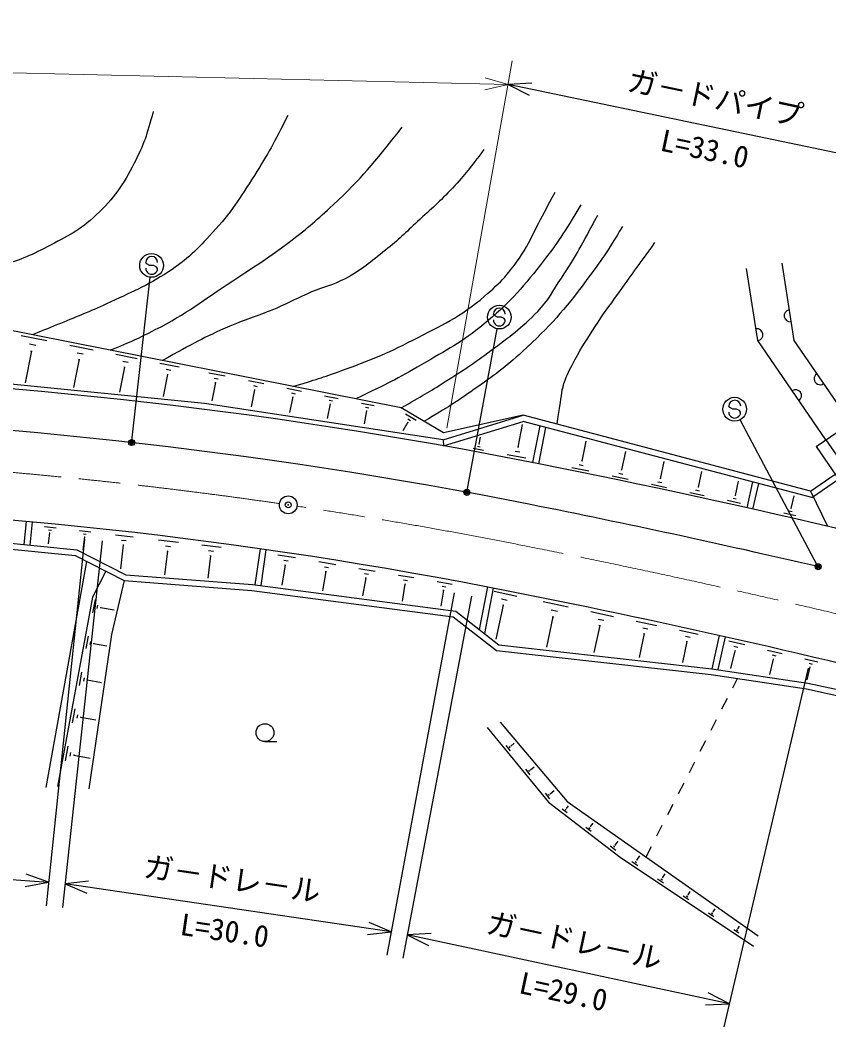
# Model space of a CAD drawing. Units: millimetres, scale not verified. Extents: x 0 to 700000, y -47500 to 447500.
# Drawn here: x 446023 to 514068, y 255905 to 340610 of the extents above; entities that cross this region are included whole.
import ezdxf
from ezdxf.enums import TextEntityAlignment as Align

# ---------------------------------------------------------------- set-up
doc = ezdxf.new("R2010")
doc.units = ezdxf.units.MM
doc.header["$LTSCALE"] = 1000
doc.header["$PDMODE"] = 32
doc.header["$PDSIZE"] = 500
doc.linetypes.add('CHAIN', pattern=[18.5, 12, -1.5, 3.5, -1.5])
for name, color, linetype, lineweight in [('M-STR-HTXT', 7, 'Continuous', 25), ('M-TTL-BAND', 7, 'Continuous', 25), ('S-TTL', 7, 'Continuous', 25)]:
    doc.layers.add(name, color=color, linetype=linetype, lineweight=lineweight)
doc.styles.add('@ＭＳ ゴシック', font='')
doc.styles.add('ＭＳ ゴシック', font='')
doc.styles.get('@ＭＳ ゴシック').set_extended_font_data('@MS Gothic')
doc.styles.get('ＭＳ ゴシック').set_extended_font_data('MS Gothic')

msp = doc.modelspace()

# ---------------------------------------------------------------- linework, layer by layer
at = {"layer": 'M-STR-HTXT'}
for p, q in [((489069, 335315), (487072, 335204)), ((520970, 328112), (487072, 335204)), ((487072, 335204), (488857, 334302)), ((456689, 320111), (456589, 320229)), ((456934, 319972), (456689, 320111)), ((457234, 319970), (456934, 319972)), ((457479, 319858), (457234, 319970)), ((457585, 319722), (457479, 319858)), ((455423, 305214), (456972, 318977)), ((485945, 315767), (485846, 315885)), ((486190, 315627), (485945, 315767)), ((486491, 315625), (486190, 315627)), ((486736, 315513), (486491, 315625)), ((486842, 315377), (486736, 315513)), ((483642, 301023), (486159, 314643)), ((505746, 308015), (505647, 308133)), ((505991, 307876), (505746, 308015)), ((506292, 307874), (505991, 307876)), ((506537, 307762), (506292, 307874)), ((506643, 307626), (506537, 307762)), ((513097, 294755), (506610, 306991)), ((451447, 296945), (448214, 266098)), ((452935, 296787), (449584, 265947)), ((482540, 292430), (476865, 261932)), ((484011, 292154), (478222, 261690)), ((512326, 286090), (505237, 255905)), ((424455, 269806), (448422, 268087)), ((448422, 268087), (446532, 268742)), ((446458, 267709), (448422, 268087)), ((451787, 268166), (449800, 267935)), ((477231, 263898), (449800, 267935)), ((449800, 267935), (451636, 267141)), ((477231, 263898), (475395, 264692)), ((475244, 263668), (477231, 263898)), ((480593, 263757), (478595, 263655)), ((505695, 257852), (478595, 263655)), ((478595, 263655), (480376, 262744)), ((505695, 257852), (503914, 258763)), ((503697, 257750), (505695, 257852))]:
    msp.add_line(p, q, dxfattribs=at)
for centre, radius in [((457084, 319971), 1000), ((486341, 315626), 1000), ((506141, 307875), 1000), ((455406, 305065), 150), ((455406, 305065), 120), ((455406, 305065), 90), ((455406, 305065), 60), ((455406, 305065), 30), ((483614, 300876), 150), ((483614, 300876), 120), ((483614, 300876), 90), ((483614, 300876), 60), ((483614, 300876), 30), ((513167, 294622), 150), ((513167, 294622), 120), ((513167, 294622), 90), ((513167, 294622), 60), ((513167, 294622), 30)]:
    msp.add_circle(centre, radius, dxfattribs=at)
for centre, start, end in [((457089, 320226), 359.55488, 179.55488), ((457085, 319726), 179.55488, 359.55488), ((486346, 315881), 359.55488, 179.55488), ((486342, 315381), 179.55488, 359.55488), ((506147, 308130), 359.55488, 179.55488), ((506143, 307630), 179.55488, 359.55488)]:
    msp.add_arc(centre, 500, start, end, dxfattribs=at)
for p in [(455406, 305065), (483614, 300876), (513167, 294622)]:
    msp.add_point(p, dxfattribs=at)
at = {"layer": 'M-TTL-BAND', "color": 2, "linetype": 'CHAIN', "lineweight": 13}
for centre, radius, start, end in [((410274, -95903), 400000, 81.72561, 88.7801), ((410274, -95903), 400000, 78.75345, 81.51075), ((342013, -439182), 750000, 74.62812, 78.75345)]:
    msp.add_arc(centre, radius, start, end, dxfattribs=at)
at = {"layer": 'S-TTL', "lineweight": 13}
for p, q in [((487072, 335204), (255502, 340610)), ((481916, 306266), (487422, 337173)), ((487072, 335204), (485152, 335767)), ((485128, 334732), (487072, 335204))]:
    msp.add_line(p, q, dxfattribs=at)
at = {"layer": 'S-TTL'}
for p, q in [((508091, 313652), (507142, 319711)), ((510106, 320175), (511128, 313643)), ((478071, 307984), (438801, 315785)), ((446104, 314080), (448282, 313647)), ((513819, 305302), (508091, 313652)), ((511128, 313643), (515880, 306716)), ((446977, 312774), (446446, 310104)), ((446813, 313373), (447357, 313265)), ((446909, 312788), (447045, 312761)), ((450191, 313268), (452169, 312875)), ((450835, 312626), (451329, 312528)), ((450984, 312082), (450511, 309701)), ((450922, 312094), (451045, 312070)), ((454083, 312495), (455871, 312139)), ((454664, 311914), (455111, 311826)), ((457789, 311758), (459396, 311439)), ((454799, 311423), (454381, 309318)), ((454743, 311434), (454855, 311412)), ((458312, 311237), (458713, 311157)), ((461908, 310940), (463280, 310668)), ((461521, 308362), (439256, 310565)), ((458433, 310795), (458067, 308954)), ((458382, 310805), (458483, 310785)), ((462458, 310118), (462153, 308582)), ((462355, 310495), (462697, 310427)), ((462415, 310127), (462501, 310109)), ((465226, 310281), (466523, 310023)), ((465746, 309504), (465462, 308078)), ((465648, 309860), (465972, 309796)), ((465705, 309512), (465786, 309496)), ((468470, 309636), (469693, 309393)), ((468868, 309239), (469174, 309179)), ((481622, 305302), (461521, 308362)), ((468960, 308903), (468698, 307586)), ((468922, 308911), (468998, 308896)), ((471641, 309006), (472793, 308778)), ((472016, 308633), (472304, 308575)), ((474742, 308390), (475824, 308175)), ((472103, 308316), (471862, 307104)), ((472067, 308323), (472139, 308309)), ((475176, 307742), (474956, 306633)), ((475094, 308039), (475365, 307986)), ((475142, 307749), (475210, 307735)), ((481632, 305897), (478071, 307984)), ((478634, 306772), (478214, 306056)), ((478451, 307471), (479333, 306954)), ((478606, 306788), (478662, 306756)), ((478653, 307057), (478873, 306928)), ((481622, 305302), (488350, 307367)), ((488350, 307367), (481632, 305897)), ((481653, 304789), (488360, 306847)), ((512533, 300988), (488350, 307367)), ((512627, 300447), (488360, 306847)), ((512994, 304736), (516705, 307281)), ((487931, 304679), (488290, 306594)), ((489161, 303379), (489777, 306474)), ((489652, 303281), (490261, 306346)), ((481622, 305302), (481653, 304789)), ((484655, 304929), (484764, 305512)), ((493298, 303511), (493653, 305193)), ((513819, 305302), (518903, 297889)), ((485008, 304413), (484139, 304576)), ((484723, 304692), (484506, 304732)), ((484682, 304924), (484628, 304934)), ((488053, 304249), (487660, 304323)), ((487980, 304670), (487881, 304689)), ((496646, 302761), (496974, 304317)), ((512994, 304736), (518135, 297242)), ((488570, 303744), (486995, 304040)), ((493343, 303501), (493254, 303520)), ((499911, 302029), (500214, 303462)), ((493860, 302648), (492436, 302949)), ((493401, 303117), (493045, 303192)), ((496743, 302390), (496407, 302461)), ((496688, 302752), (496604, 302769)), ((503096, 301315), (503373, 302629)), ((512533, 300988), (514595, 302403)), ((497175, 301948), (495833, 302231)), ((500002, 301680), (499687, 301747)), ((499950, 302021), (499872, 302037)), ((506202, 300619), (506455, 301816)), ((507193, 299577), (507679, 301752)), ((507681, 299468), (508163, 301624)), ((512627, 300447), (514877, 301990)), ((500408, 301265), (499147, 301532)), ((503562, 300599), (502380, 300849)), ((503181, 300988), (502886, 301051)), ((503133, 301307), (503059, 301323)), ((512533, 300988), (513954, 298033)), ((506639, 299950), (505533, 300183)), ((506282, 300314), (506006, 300372)), ((506237, 300612), (506168, 300626)), ((510901, 299523), (511143, 300580)), ((511294, 298898), (510276, 299131)), ((510970, 299240), (510716, 299298)), ((510933, 299516), (510870, 299530)), ((446524, 298434), (446345, 296488)), ((447022, 298388), (446843, 296439)), ((448079, 298012), (449041, 297899)), ((448503, 297474), (448393, 296536)), ((448411, 297729), (448652, 297701)), ((448473, 297478), (448533, 297471)), ((451023, 297665), (451965, 297554)), ((451348, 297388), (451584, 297360)), ((441602, 296957), (450792, 296048)), ((451438, 297138), (451310, 296046)), ((451409, 297142), (451468, 297135)), ((454039, 297309), (455541, 297132)), ((454702, 296470), (454462, 294434)), ((454558, 296867), (454934, 296823)), ((454655, 296475), (454749, 296464)), ((457667, 296882), (459352, 296683)), ((441583, 296457), (450648, 295560)), ((450792, 296048), (454908, 293942)), ((458410, 295940), (458175, 293943)), ((458249, 296386), (458671, 296336)), ((458358, 295946), (458463, 295934)), ((461321, 296451), (462931, 296261)), ((461877, 295977), (462280, 295930)), ((466212, 296126), (465781, 293102)), ((466707, 296055), (466277, 293037)), ((467705, 295634), (469191, 295384)), ((448220, 276055), (451643, 295051)), ((450648, 295560), (454770, 293451)), ((462031, 295551), (461809, 293666)), ((461981, 295557), (462082, 295545)), ((468200, 295169), (468571, 295106)), ((468277, 294774), (468369, 294758)), ((471150, 295054), (472573, 294814)), ((453231, 294238), (452107, 292054)), ((454908, 293942), (465581, 293128)), ((468323, 294766), (468035, 293057)), ((471742, 294222), (471469, 292605)), ((471624, 294608), (471980, 294548)), ((471697, 294229), (471786, 294214)), ((474533, 294484), (475896, 294254)), ((474987, 294057), (475327, 294000)), ((454770, 293451), (453701, 288928)), ((454770, 293451), (465530, 292631)), ((465581, 293128), (482668, 290879)), ((475100, 293688), (474842, 292161)), ((475057, 293695), (475142, 293681)), ((477856, 293924), (479159, 293705)), ((478397, 293163), (478155, 291725)), ((478289, 293516), (478615, 293461)), ((478357, 293170), (478438, 293156)), ((481119, 293375), (482364, 293165)), ((465530, 292631), (482468, 290401)), ((481637, 292648), (481409, 291296)), ((481534, 292985), (481845, 292933)), ((481598, 292654), (481676, 292641)), ((485335, 292918), (484644, 289340)), ((485826, 292823), (485087, 288995)), ((485900, 292552), (487824, 292148)), ((452107, 292054), (449164, 276116)), ((452324, 291855), (452119, 290741)), ((452526, 291386), (452474, 291107)), ((486660, 291389), (486059, 288523)), ((486521, 291920), (487001, 291819)), ((486600, 291401), (486720, 291376)), ((490016, 291688), (492122, 291246)), ((452785, 291230), (452772, 291160)), ((452778, 291195), (453930, 290983)), ((482668, 290879), (486310, 288042)), ((490695, 290996), (491222, 290885)), ((494029, 290845), (495943, 290444)), ((482468, 290401), (486115, 287561)), ((490848, 290414), (490309, 287845)), ((490782, 290428), (490914, 290400)), ((494646, 290216), (495125, 290116)), ((494725, 289700), (494845, 289675)), ((497854, 290042), (499585, 289679)), ((453701, 288928), (451800, 275933)), ((494785, 289688), (494304, 287398)), ((498538, 288995), (498113, 286972)), ((498412, 289473), (498845, 289383)), ((498484, 289007), (498592, 288984)), ((501501, 289277), (503057, 288950)), ((451758, 288788), (451563, 287729)), ((451949, 288342), (451901, 288077)), ((452196, 288194), (452184, 288128)), ((452190, 288161), (453306, 287955)), ((486310, 288042), (504226, 286037)), ((502115, 288336), (501744, 286565)), ((502003, 288765), (502392, 288684)), ((502067, 288346), (502164, 288325)), ((504850, 288829), (504226, 286037)), ((505338, 288720), (504722, 285963)), ((505641, 288391), (507001, 288067)), ((486115, 287561), (504161, 285541)), ((506159, 287549), (505803, 286053)), ((506070, 287929), (506410, 287848)), ((506117, 287559), (506202, 287539)), ((508918, 287611), (510138, 287320)), ((509303, 287197), (509608, 287124)), ((509383, 286855), (509075, 285563)), ((509345, 286864), (509421, 286846)), ((512058, 286863), (513145, 286605)), ((512401, 286495), (512672, 286430)), ((451198, 285753), (450992, 284637)), ((504161, 285541), (512199, 284338)), ((504226, 286037), (512289, 284830)), ((512472, 286191), (512211, 285093)), ((512438, 286199), (512506, 286183)), ((451399, 285283), (451348, 285004)), ((451659, 285127), (451646, 285057)), ((451652, 285092), (452855, 284870)), ((505981, 284441), (506375, 285210)), ((512289, 284830), (527305, 281582)), ((512199, 284338), (527188, 281096)), ((505070, 282661), (505526, 283551)), ((450627, 282660), (450410, 281487)), ((450839, 282166), (450785, 281873)), ((451112, 282002), (451098, 281928)), ((451105, 281965), (452395, 281727)), ((486414, 281552), (492047, 274875)), ((504158, 280881), (504614, 281771)), ((485311, 281088), (490479, 274817)), ((466622, 279913), (467622, 279913)), ((486887, 279569), (487258, 279118)), ((487286, 279543), (487309, 279515)), ((487298, 279529), (487590, 279771)), ((503246, 279100), (503702, 279990)), ((450045, 279509), (449817, 278277)), ((450268, 278990), (450211, 278682)), ((450554, 278818), (450540, 278741)), ((450547, 278779), (451927, 278525)), ((487139, 279493), (487232, 279380)), ((502335, 277320), (502790, 278210)), ((488531, 277574), (488912, 277112)), ((488789, 277496), (488885, 277380)), ((488941, 277547), (488964, 277519)), ((488953, 277533), (489262, 277788)), ((501423, 275540), (501879, 276430)), ((490185, 275567), (490575, 275093)), ((490450, 275487), (490547, 275368)), ((490605, 275540), (490629, 275510)), ((490617, 275525), (490944, 275795)), ((490479, 274817), (496518, 270171)), ((491994, 274284), (492155, 274493)), ((492047, 274875), (508132, 263552)), ((500511, 273760), (500967, 274650)), ((491642, 274238), (492040, 273931)), ((491868, 274222), (491967, 274146)), ((491982, 274293), (492006, 274274)), ((494005, 272770), (494033, 272749)), ((494019, 272760), (494229, 273033)), ((499599, 271980), (500055, 272870)), ((493629, 272709), (494070, 272370)), ((493879, 272692), (493989, 272607)), ((495660, 271147), (496143, 270775)), ((495934, 271129), (496055, 271036)), ((496072, 271215), (496102, 271191)), ((496087, 271203), (496348, 271542)), ((498688, 270200), (499143, 271090)), ((497916, 269918), (498161, 270284)), ((496518, 270171), (507725, 262681)), ((497478, 269831), (498003, 269480)), ((497762, 269830), (497894, 269743)), ((497899, 269929), (497932, 269907)), ((500079, 268453), (500297, 268780)), ((499663, 268370), (500162, 268037)), ((499933, 268370), (500058, 268287)), ((500063, 268463), (500094, 268443)), ((501821, 266927), (502294, 266611)), ((502078, 266927), (502196, 266848)), ((502201, 267016), (502231, 266996)), ((502216, 267006), (502408, 267294)), ((503954, 265502), (504401, 265203)), ((504197, 265502), (504308, 265427)), ((504313, 265585), (504341, 265567)), ((504327, 265576), (504494, 265826)), ((506413, 264163), (506555, 264375)), ((506061, 264093), (506483, 263812)), ((506290, 264093), (506395, 264023)), ((506400, 264172), (506426, 264154))]:
    msp.add_line(p, q, dxfattribs=at)
at = {"layer": 'S-TTL', "color": 3}
msp.add_circle((468582, 299825), 750, dxfattribs=at)
at = {"layer": 'S-TTL'}
msp.add_circle((466622, 280663), 750, dxfattribs=at)
for centre, radius, start, end in [((510802, 315730), 500, 98.89741, 278.89741), ((508013, 314146), 500, 278.89741, 98.89741), ((410274, -95903), 407000, 78.75345, 88.7801), ((513328, 310437), 500, 124.44975, 304.44975), ((511273, 309012), 500, 304.44975, 124.44975), ((410274, -95903), 403500, 78.75345, 88.7801), ((342013, -439182), 757000, 74.62964, 78.75345), ((410274, -95903), 396000, 78.75345, 88.7801), ((342013, -439182), 753500, 76.88231, 78.75345), ((342013, -439182), 746000, 75.58307, 78.75345)]:
    msp.add_arc(centre, radius, start, end, dxfattribs=at)
for points, knots in [([(457225, 332914), (456680, 330916), (456448, 330190), (455624, 328587), (454656, 326705), (453962, 325668), (452422, 324217), (451026, 322902), (450009, 322423), (448311, 321534), (446792, 320739), (445884, 320382), (444243, 319889), (442490, 319363), (441474, 319148), (439656, 318937), (437792, 318721), (436729, 318788), (434853, 318807), (433110, 318825), (432136, 318928), (430395, 319024), (428772, 319113), (427855, 319086), (426241, 319283), (424810, 319458), (424039, 319770), (422606, 319933), (420876, 320129), (419886, 320187), (418149, 320062), (416893, 319972), (416171, 319853), (414990, 319413), (413512, 318862), (412963, 318337), (411610, 317204)], [0, 0, 0, 0, 1, 1, 1, 2, 2, 2, 3, 3, 3, 4, 4, 4, 5, 5, 5, 6, 6, 6, 7, 7, 7, 8, 8, 8, 9, 9, 9, 10, 10, 10, 11, 11, 11, 12, 12, 12, 12]), ([(468549, 332591), (467320, 330171), (466947, 329445), (465731, 327542), (464476, 325579), (463788, 324441), (462208, 322728), (460898, 321307), (460124, 320503), (458509, 319440), (456590, 318177), (455361, 317723), (453284, 316740), (451798, 316036), (450929, 315723), (449409, 315096), (448498, 314719), (448208, 314600), (447071, 314143)], [0, 0, 0, 0, 1, 1, 1, 2, 2, 2, 3, 3, 3, 4, 4, 4, 5, 5, 5, 6, 6, 6, 6]), ([(453609, 312844), (455412, 313572), (455943, 313836), (457394, 314567), (460081, 315922), (461394, 317027), (463911, 318677), (465841, 319943), (466945, 320627), (468784, 322024), (470247, 323136), (471015, 323829), (472365, 325076), (474870, 327391), (475596, 328431), (478177, 331593)], [0, 0, 0, 0, 1, 1, 1, 2, 2, 2, 3, 3, 3, 4, 4, 4, 5, 5, 5, 5]), ([(485046, 329715), (483864, 328151), (483512, 327681), (482404, 326485), (481324, 325319), (480636, 324746), (479469, 323667), (478431, 322709), (477881, 322131), (476768, 321260), (475485, 320256), (474802, 319617), (473363, 318853), (472317, 318298), (471634, 318203), (470545, 317738), (469384, 317242), (468769, 316885), (467609, 316387), (466095, 315738), (465190, 315511), (463676, 314861), (461390, 313880), (460637, 313422), (458002, 311971)], [0, 0, 0, 0, 1, 1, 1, 2, 2, 2, 3, 3, 3, 4, 4, 4, 5, 5, 5, 6, 6, 6, 7, 7, 7, 8, 8, 8, 8]), ([(468979, 309790), (470908, 310358), (471452, 310543), (473011, 311104), (475428, 311972), (476776, 312508), (479058, 313687), (481518, 314957), (483002, 315584), (485105, 317385), (486486, 318569), (487195, 319345), (488217, 320849), (488873, 321817), (489075, 322459), (489626, 323491), (490176, 324523), (490348, 324845), (491035, 326133)], [0, 0, 0, 0, 1, 1, 1, 2, 2, 2, 3, 3, 3, 4, 4, 4, 5, 5, 5, 6, 6, 6, 6]), ([(493207, 325076), (491757, 322657), (491276, 321894), (489802, 320027), (488133, 317914), (487125, 316748), (485046, 315037), (483165, 313489), (481924, 312861), (479821, 311632), (477708, 310397), (476934, 310025), (474264, 308740)], [0, 0, 0, 0, 1, 1, 1, 2, 2, 2, 3, 3, 3, 4, 4, 4, 4]), ([(478071, 307984), (479869, 309006), (480361, 309290), (481788, 310194), (483322, 311165), (484179, 311719), (485633, 312806), (487237, 314005), (488174, 314655), (489567, 316094), (490505, 317063), (490815, 317790), (491563, 318912), (492885, 320895), (493244, 321651), (494616, 324196)], [0, 0, 0, 0, 1, 1, 1, 2, 2, 2, 3, 3, 3, 4, 4, 4, 5, 5, 5, 5]), ([(496703, 323236), (495376, 321054), (494932, 320407), (493654, 318695), (491781, 316188), (490606, 314850), (488301, 312732), (486815, 311367), (485883, 310710), (484235, 309547), (482633, 308417), (482043, 308064), (480002, 306852)], [0, 0, 0, 0, 1, 1, 1, 2, 2, 2, 3, 3, 3, 4, 4, 4, 4]), ([(491207, 306614), (491307, 307347), (491337, 307544), (491438, 308138), (491583, 308999), (491571, 309511), (491876, 310329), (492133, 311020), (492344, 311381), (492698, 312027), (493311, 313148), (493707, 313746), (494396, 314821), (495100, 315921), (495559, 316494), (496313, 317561), (497517, 319263), (497911, 319795), (499436, 321888)], [0, 0, 0, 0, 1, 1, 1, 2, 2, 2, 3, 3, 3, 4, 4, 4, 5, 5, 5, 6, 6, 6, 6])]:
    msp.add_open_spline(points, degree=3, knots=knots, dxfattribs=at)
at = {"layer": 'S-TTL', "color": 3}
msp.add_point((468582, 299825), dxfattribs=at)

# ---------------------------------------------------------------- texts
at = {"layer": 'M-STR-HTXT', "style": 'ＭＳ ゴシック'}
for s, rotation, p in [('ガ－ドパイプ', 348.184, (504226, 332637)), ('ガ－ドレ－ル', 351.629, (463661, 266906)), ('ガ－ドレ－ル', 347.912, (492354, 261731))]:
    msp.add_text(s, height=1833, rotation=rotation, dxfattribs=at).set_placement(p, align=Align.BOTTOM_CENTER)
at = {"layer": 'M-STR-HTXT', "style": '@ＭＳ ゴシック'}
for s, rotation, p in [('L=33.0', 348.184, (503816, 330680)), ('L=30.0', 351.629, (463370, 264927)), ('L=29.0', 347.913, (491936, 259776))]:
    msp.add_text(s, height=1833, rotation=rotation, dxfattribs=at).set_placement(p, align=Align.TOP_CENTER)

doc.saveas('drawing.dxf')
